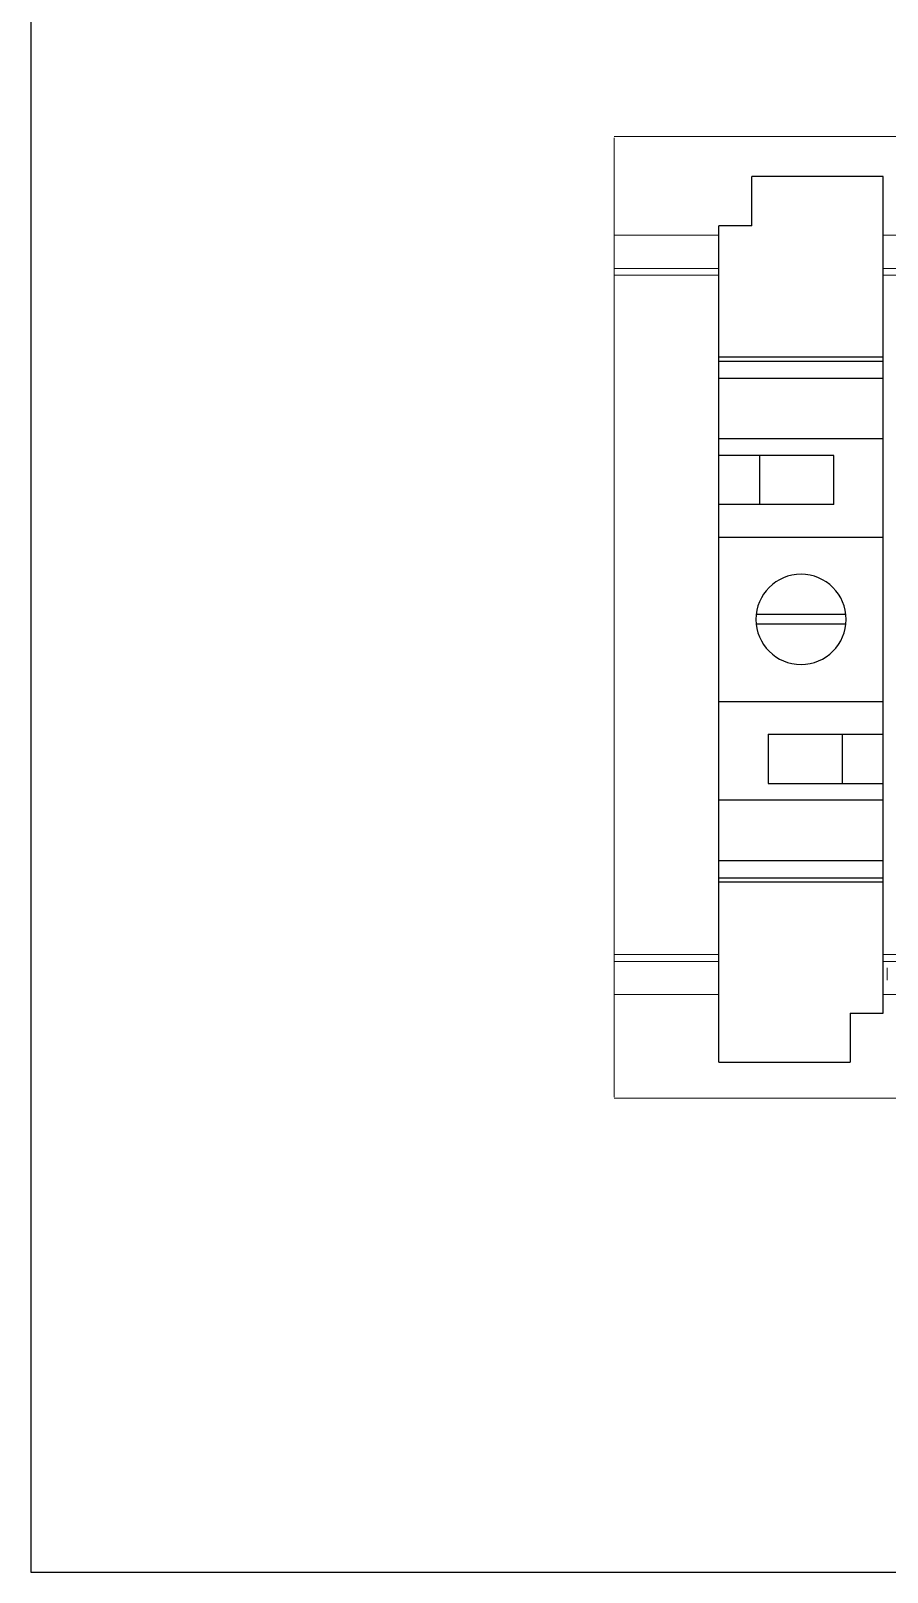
# Model space of a CAD drawing. Header units: millimetres. Extents: x 3609 to 5941, y 2453 to 3731.
# Drawn here: x 4131.8 to 4162.8, y 2453.1 to 2508.9 of the extents above; entities that cross this region are included whole.
import ezdxf

# ---------------------------------------------------------------- set-up
doc = ezdxf.new("R2010")
doc.units = ezdxf.units.MM
doc.set_wipeout_variables(frame=1)
doc.layers.add('47ELEC-106-SIMB-F', color=2, linetype='Continuous')

# ---------------------------------------------------------------- blocks, each defined once
blk = doc.blocks.new('BORNERA DE TOPE')
at = {"color": 7}
blk.add_wipeout([(-21.028, 72.367), (-13.028, 72.367), (-13.028, 69.367), (-11.029, 69.367), (-11.029, 18.367), (-19.029, 18.367), (-19.029, 21.367), (-21.028, 21.367)], dxfattribs=at).dxf.layer = '47ELEC-106-SIMB-F'
at = {"layer": '47ELEC-106-SIMB-F', "color": 7}
for p, q in [((-21.028, 72.367), (-13.028, 72.367)), ((-21.028, 72.367), (-21.028, 21.367)), ((-21.028, 72.367), (-21.028, 29.242)), ((-21.028, 72.367), (-21.028, 21.367)), ((-13.028, 69.367), (-13.028, 72.367)), ((-13.028, 69.367), (-11.029, 69.367)), ((-11.029, 69.367), (-11.029, 18.367)), ((-21.028, 61.367), (-11.029, 61.367)), ((-21.028, 61.117), (-11.029, 61.117)), ((-21.028, 60.067), (-11.029, 60.067)), ((-21.028, 56.367), (-11.029, 56.367)), ((-18.028, 55.367), (-11.029, 55.367)), ((-18.028, 52.367), (-18.028, 55.367)), ((-13.528, 52.367), (-13.528, 55.367)), ((-18.028, 52.367), (-11.029, 52.367)), ((-21.028, 50.367), (-11.029, 50.367)), ((-13.295, 45.666), (-18.762, 45.666)), ((-13.295, 45.068), (-18.762, 45.068)), ((-11.029, 40.367), (-21.028, 40.367)), ((-14.029, 38.367), (-21.028, 38.367)), ((-18.529, 38.367), (-18.529, 35.367)), ((-14.029, 38.367), (-14.029, 35.367)), ((-14.029, 35.367), (-21.028, 35.367)), ((-11.029, 34.367), (-21.028, 34.367)), ((-11.029, 34.367), (-21.028, 34.367)), ((-21.028, 30.667), (-11.029, 30.667)), ((-21.028, 29.617), (-11.029, 29.617)), ((-21.028, 29.367), (-11.029, 29.367)), ((-21.028, 29.242), (-21.028, 27.346)), ((-19.029, 21.367), (-21.028, 21.367)), ((-19.029, 21.367), (-19.029, 18.367)), ((-11.029, 18.367), (-19.029, 18.367))]:
    blk.add_line(p, q, dxfattribs=at)
blk.add_circle((-16.028, 45.367), 2.75, dxfattribs=at)

msp = doc.modelspace()

# ---------------------------------------------------------------- linework, layer by layer
for p, q in [((4131.79, 2905.1), (4131.79, 2453.1)), ((4131.79, 2453.1), (4474.79, 2453.1))]:
    msp.add_line(p, q)
at = {"color": 7, "linetype": 'Continuous', "lineweight": 15}
for p, q in [((4152.907, 2505.086), (4454.017, 2505.086)), ((4152.9, 2470.307), (4152.9, 2505.041)), ((4152.907, 2500.315), (4454.027, 2500.315)), ((4152.907, 2475.215), (4454.017, 2475.215)), ((4152.907, 2470.265), (4454.025, 2470.265))]:
    msp.add_line(p, q, dxfattribs=at)
at = {"color": 8, "linetype": 'Continuous', "lineweight": 15}
for p, q in [((4152.907, 2501.515), (4454.027, 2501.515)), ((4152.907, 2500.065), (4454.027, 2500.065)), ((4152.907, 2475.465), (4454.026, 2475.465)), ((4152.907, 2474.015), (4453.998, 2474.015))]:
    msp.add_line(p, q, dxfattribs=at)
at = {"color": 85, "linetype": 'Continuous', "lineweight": 15, "true_color": 0x58ba48}
msp.add_line((4162.781, 2474.982), (4162.781, 2474.544), dxfattribs=at)

# ---------------------------------------------------------------- next in the draw order: block references
at = {"xscale": -0.5939760135941555, "yscale": 0.5939760135941555, "zscale": 0.5939760135941555, "rotation": 180}
msp.add_blockref('BORNERA DE TOPE', (4169.185, 2514.55), dxfattribs=at)

doc.saveas('drawing.dxf')
